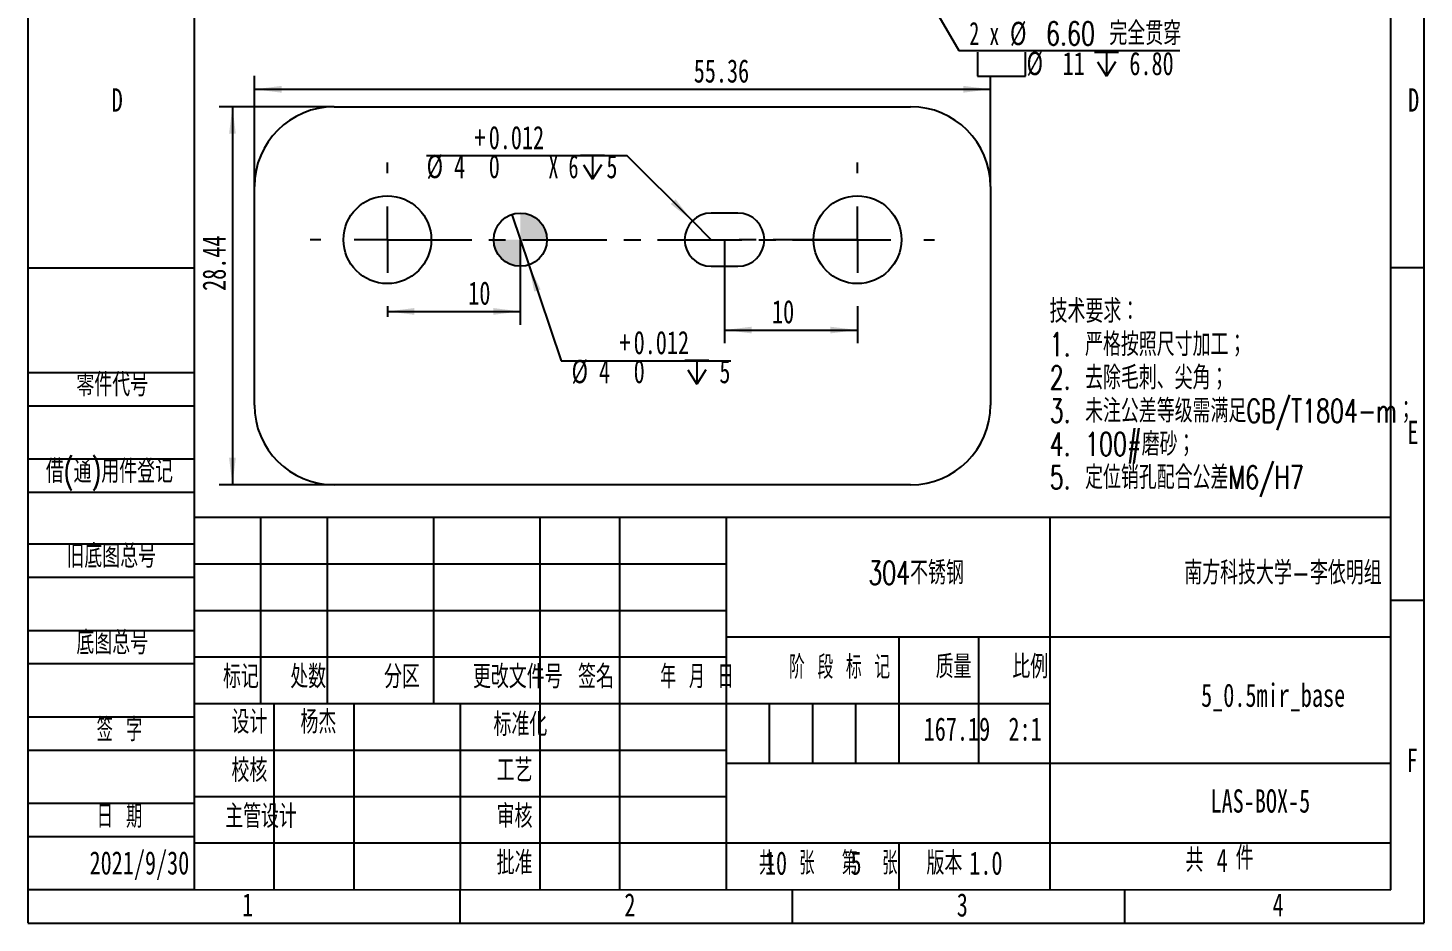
# Model space of a CAD drawing. Header units: millimetres. Extents: x 0 to 210, y 0 to 297.
# Drawn here: x 0 to 210, y 0 to 134.6 of the extents above; entities that cross this region are included whole.
import ezdxf

# ---------------------------------------------------------------- set-up
doc = ezdxf.new("R2010")
doc.units = ezdxf.units.MM
doc.linetypes.add('CENTERX2', pattern=[20.32, 12.7, -2.54, 2.54, -2.54])
doc.layers.add('图框', color=7, linetype='Continuous')
doc.layers.add('图纸格式', color=7, linetype='Continuous')
doc.styles.add('SLDTEXTSTYLE0', font='TXT', dxfattribs={"width": 0.7, "bigfont": 'bigfont'})
doc.styles.add('SLDTEXTSTYLE1', font='TXT', dxfattribs={"width": 0.62, "bigfont": 'bigfont'})
doc.styles.add('SLDTEXTSTYLE2', font='TXT', dxfattribs={"width": 0.614286, "bigfont": 'bigfont'})
doc.styles.add('SLDTEXTSTYLE3', font='TXT', dxfattribs={"width": 0.6, "bigfont": 'bigfont'})
doc.styles.add('SLDTEXTSTYLE4', font='TXT', dxfattribs={"width": 0.633333, "bigfont": 'bigfont'})
doc.styles.add('SLDTEXTSTYLE5', font='TXT', dxfattribs={"width": 0.7})
doc.styles.add('SLDTEXTSTYLE8', font='TXT', dxfattribs={"width": 0.633333})
doc.dimstyles.new('SLDDIMSTYLE0', dxfattribs={"dimtxt": 3.5, "dimasz": 4.08, "dimexe": 0, "dimexo": 0.0625, "dimgap": 0.875, "dimtad": 2, "dimlfac": 0.5, "dimrnd": 1e-09, "dimzin": 12, "dimdsep": 46, "dimtxsty": 'SLDTEXTSTYLE5', "dimsah": 1, "dimcen": 0.09, "dimadec": 0, "dimazin": 3, "dimtfac": 1, "dimtofl": 0, "dimtmove": 0, "dimatfit": 3, "dimfxl": 0, "dimfrac": 2, "dimtolj": 1, "dimtzin": 12, "dimarcsym": 0})
doc.dimstyles.new('SLDDIMSTYLE10', dxfattribs={"dimtxt": 3.5, "dimasz": 4.08, "dimexe": 0, "dimexo": 0.0625, "dimgap": 0.875, "dimtad": 0, "dimtih": 1, "dimtoh": 1, "dimdec": 6, "dimlfac": 0.5, "dimrnd": 1e-09, "dimzin": 12, "dimdsep": 46, "dimtxsty": 'SLDTEXTSTYLE5', "dimsah": 1, "dimcen": 0, "dimadec": 0, "dimazin": 3, "dimtol": 1, "dimtp": 0.012, "dimtfac": 1, "dimtdec": 3, "dimtofl": 0, "dimtmove": 0, "dimatfit": 3, "dimfxl": 0, "dimfrac": 2, "dimtolj": 1, "dimtzin": 0, "dimarcsym": 0})
doc.dimstyles.new('SLDDIMSTYLE7', dxfattribs={"dimtxt": 3.5, "dimasz": 4.08, "dimexe": 0, "dimexo": 0.0625, "dimgap": 0.875, "dimtad": 0, "dimtih": 1, "dimtoh": 1, "dimlfac": 0.5, "dimrnd": 1e-09, "dimzin": 4, "dimdsep": 46, "dimtxsty": 'SLDTEXTSTYLE5', "dimblk1": 'NONE', "dimsah": 1, "dimcen": 0, "dimadec": 0, "dimazin": 1, "dimtfac": 1, "dimtmove": 0, "dimatfit": 3, "dimldrblk": 'NONE', "dimfxl": 0, "dimfrac": 2, "dimtolj": 1, "dimtzin": 12, "dimarcsym": 0})
doc.dimstyles.new('SLDDIMSTYLE9', dxfattribs={"dimtxt": 3.5, "dimasz": 4.08, "dimexe": 0, "dimexo": 0.0625, "dimgap": 0.875, "dimtad": 0, "dimtih": 1, "dimtoh": 1, "dimdec": 6, "dimlfac": 0.5, "dimrnd": 1e-09, "dimzin": 12, "dimdsep": 46, "dimtxsty": 'SLDTEXTSTYLE5', "dimblk1": 'NONE', "dimsah": 1, "dimcen": 0, "dimadec": 0, "dimazin": 3, "dimtol": 1, "dimtp": 0.012, "dimtfac": 1, "dimtdec": 3, "dimtmove": 0, "dimatfit": 3, "dimldrblk": 'NONE', "dimfxl": 0, "dimfrac": 2, "dimtolj": 1, "dimtzin": 0, "dimarcsym": 0})

# ---------------------------------------------------------------- blocks, each defined once
blk = doc.blocks.new('SW_NOTE_0')
at = {"layer": '图纸格式', "color": 0, "char_height": 3.5, "attachment_point": 1, "style": 'SLDTEXTSTYLE0'}
for s, insert in [('技术要求：', (0, 4.51)), ('1. 严格按照尺寸加工；', (0, -0.49)), ('2. 去除毛刺、尖角；', (0, -5.49)), ('3. 未注公差等级需满足GB/T1804-m；', (0, -10.49)), ('4. 100#磨砂；', (0, -15.49)), ('5. 定位销孔配合公差M6/H7', (0, -20.49))]:
    blk.add_mtext(s, dxfattribs=dict(at, insert=insert))
blk = doc.blocks.new('SW_SYMBOL_HOLE_SPOT')
at = {"layer": '图纸格式', "color": 0}
for p, q in [((0, 875), (0, 75)), ((1600, 75), (1600, 875)), ((0, 75), (1600, 75))]:
    blk.add_line(p, q, dxfattribs=at)
blk = doc.blocks.new('SW_SYMBOL_HOLE_DEPTH')
at = {"layer": '图纸格式', "color": 0}
for p, q in [((0, 875), (800, 875)), ((100, 555), (400, 75)), ((400, 875), (400, 75)), ((700, 555), (400, 75))]:
    blk.add_line(p, q, dxfattribs=at)
blk = doc.blocks.new('_D_13')
at = {"layer": '图纸格式'}
for p, q in [((119.28, 167.11), (130.27, 148.05)), ((130.27, 148.05), (140, 131.19)), ((140, 131.19), (173.27, 131.19))]:
    blk.add_line(p, q, dxfattribs=at)
blk.add_solid([(130.27, 148.05), (131.87, 144.26), (132.75, 144.77)], dxfattribs=at)
at = {"layer": '图纸格式', "xscale": 0.004511737089201878, "yscale": 0.004511737089201878, "zscale": 0.004511737089201878}
for name, p in [('SW_SYMBOL_HOLE_SPOT', (142.84, 127.01)), ('SW_SYMBOL_HOLE_DEPTH', (160.45, 127.01))]:
    blk.add_blockref(name, p, dxfattribs=at)
at = {"layer": '图纸格式', "char_height": 3.5, "attachment_point": 1}
for s, insert, style in [('2 x', (141.59, 135.52), 'SLDTEXTSTYLE8'), ('%%c', (147.72, 135.53), 'SLDTEXTSTYLE5'), ('6.60 完全贯穿', (153.14, 135.52), 'SLDTEXTSTYLE0'), ('%%c', (150.21, 131.02), 'SLDTEXTSTYLE5'), ('11', (155.63, 131.01), 'SLDTEXTSTYLE5'), ('6.80', (165.67, 131.01), 'SLDTEXTSTYLE5')]:
    blk.add_mtext(s, dxfattribs=dict(at, insert=insert, style=style))
blk = doc.blocks.new('_None')
blk = doc.blocks.new('_D_17')
at = {"layer": '图纸格式'}
for p, q in [((74.06, 102.76), (74.06, 89.97)), ((54.06, 91.97), (74.06, 91.97))]:
    blk.add_line(p, q, dxfattribs=at)
for points in [[(54.06, 91.97), (58.14, 91.46), (58.14, 92.48)], [(74.06, 91.97), (69.98, 92.48), (69.98, 91.46)]]:
    blk.add_solid(points, dxfattribs=at)
at = {"layer": '图纸格式', "insert": (66.23, 96.48), "char_height": 3.5, "attachment_point": 1, "style": 'SLDTEXTSTYLE5'}
blk.add_mtext('10', dxfattribs=at)
blk = doc.blocks.new('_D_18')
at = {"layer": '图纸格式'}
for p, q in [((104.77, 102.76), (104.77, 87.17)), ((124.77, 91.16), (124.77, 87.17)), ((104.77, 89.17), (124.77, 89.17))]:
    blk.add_line(p, q, dxfattribs=at)
for points in [[(104.77, 89.17), (108.85, 88.66), (108.85, 89.67)], [(124.77, 89.17), (120.69, 89.67), (120.69, 88.66)]]:
    blk.add_solid(points, dxfattribs=at)
at = {"layer": '图纸格式', "insert": (111.92, 93.68), "char_height": 3.5, "attachment_point": 1, "style": 'SLDTEXTSTYLE5'}
blk.add_mtext('10', dxfattribs=at)
blk = doc.blocks.new('_D_19')
at = {"layer": '图纸格式'}
for p, q in [((72.79, 106.55), (75.34, 98.96)), ((75.34, 98.96), (80.19, 84.55)), ((80.19, 84.55), (105.75, 84.55))]:
    blk.add_line(p, q, dxfattribs=at)
blk.add_solid([(75.34, 98.96), (76.16, 94.94), (77.12, 95.26)], dxfattribs=at)
at = {"layer": '图纸格式', "xscale": 0.004511737089201878, "yscale": 0.004511737089201878, "zscale": 0.004511737089201878}
blk.add_blockref('SW_SYMBOL_HOLE_DEPTH', (98.79, 80.68), dxfattribs=at)
at = {"layer": '图纸格式', "char_height": 3.5, "attachment_point": 1, "style": 'SLDTEXTSTYLE5'}
for s, insert in [('+', (88.96, 89.04)), ('0.012', (91.11, 89.04)), ('%%c', (81.77, 84.68)), ('4', (85.89, 84.67)), ('0', (91.11, 84.68)), ('5', (104, 84.67))]:
    blk.add_mtext(s, dxfattribs=dict(at, insert=insert))
blk = doc.blocks.new('_D_20')
at = {"layer": '图纸格式'}
for p, q in [((90.13, 115.39), (59.97, 115.39)), ((99.94, 105.58), (90.13, 115.39)), ((102.77, 102.76), (99.94, 105.58))]:
    blk.add_line(p, q, dxfattribs=at)
blk.add_solid([(99.94, 105.58), (97.42, 108.82), (96.7, 108.11)], dxfattribs=at)
at = {"layer": '图纸格式', "xscale": 0.004511737089201878, "yscale": 0.004511737089201878, "zscale": 0.004511737089201878}
blk.add_blockref('SW_SYMBOL_HOLE_DEPTH', (83.11, 111.51), dxfattribs=at)
at = {"layer": '图纸格式', "char_height": 3.5, "attachment_point": 1}
for s, insert, style in [('0.012', (69.31, 119.87), 'SLDTEXTSTYLE5'), ('+', (67.15, 119.87), 'SLDTEXTSTYLE5'), ('%%c', (59.97, 115.52), 'SLDTEXTSTYLE5'), ('4', (64.09, 115.5), 'SLDTEXTSTYLE5'), ('0', (69.31, 115.52), 'SLDTEXTSTYLE5'), ('X 6', (78.29, 115.5), 'SLDTEXTSTYLE8'), ('5', (87.01, 115.5), 'SLDTEXTSTYLE5')]:
    blk.add_mtext(s, dxfattribs=dict(at, insert=insert, style=style))
blk = doc.blocks.new('_D_21')
at = {"layer": '图纸格式'}
for p, q in [((34.06, 110.76), (34.06, 127.38)), ((144.77, 110.76), (144.77, 127.38)), ((34.06, 125.38), (144.77, 125.38))]:
    blk.add_line(p, q, dxfattribs=at)
for points in [[(34.06, 125.38), (38.14, 124.87), (38.14, 125.89)], [(144.77, 125.38), (140.69, 125.89), (140.69, 124.87)]]:
    blk.add_solid(points, dxfattribs=at)
at = {"layer": '图纸格式', "insert": (100.15, 129.89), "char_height": 3.5, "attachment_point": 1, "style": 'SLDTEXTSTYLE5'}
blk.add_mtext('55.36', dxfattribs=at)
blk = doc.blocks.new('_D_22')
at = {"layer": '图纸格式'}
for p, q in [((46.06, 122.76), (28.76, 122.76)), ((30.76, 122.76), (30.76, 65.88)), ((46.06, 65.88), (28.76, 65.88))]:
    blk.add_line(p, q, dxfattribs=at)
for points in [[(30.76, 122.76), (30.25, 118.68), (31.27, 118.68)], [(30.76, 65.88), (31.27, 69.96), (30.25, 69.96)]]:
    blk.add_solid(points, dxfattribs=at)
at = {"layer": '图纸格式', "insert": (26.25, 95.05), "char_height": 3.5, "attachment_point": 1, "rotation": 90, "style": 'SLDTEXTSTYLE5'}
blk.add_mtext('28.44', dxfattribs=at)
blk = doc.blocks.new('SW_CENTERMARKSYMBOL_5')
at = {"layer": '图纸格式', "color": 0}
for p, q in [((0, 10), (0, 11.6)), ((0, 0), (0, 5)), ((-10, 0), (-11.6, 0)), ((0, 0), (-5, 0)), ((0, 0), (0, -5)), ((0, 0), (5, 0)), ((10, 0), (11.6, 0)), ((0, -10), (0, -11.6))]:
    blk.add_line(p, q, dxfattribs=at)
blk = doc.blocks.new('SW_CENTERMARKSYMBOL_6')
at = {"layer": '图纸格式', "color": 0}
for p, q in [((0, 10), (0, 11.6)), ((0, 0), (0, 5)), ((-10, 0), (-11.6, 0)), ((0, 0), (-5, 0)), ((0, 0), (0, -5)), ((0, 0), (5, 0)), ((10, 0), (11.6, 0)), ((0, -10), (0, -11.6))]:
    blk.add_line(p, q, dxfattribs=at)
blk = doc.blocks.new('SW_DOWELSYMBOL_1')
at = {"linetype": 'Continuous', "lineweight": 18}
h = blk.add_hatch(color=0, dxfattribs=at)
edge = h.paths.add_edge_path(flags=0)
edge.add_arc((0, 0), 4, 0, 90)
edge.add_line((0, 4), (0, 0))
edge.add_line((0, 0), (4, 0))
h = blk.add_hatch(color=0, dxfattribs=at)
edge = h.paths.add_edge_path(flags=0)
edge.add_arc((0, 0), 4, 180, 270)
edge.add_line((0, -4), (0, 0))
edge.add_line((0, 0), (-4, 0))
at = {"layer": '图纸格式', "color": 0}
blk.add_circle((0, 0), 4, dxfattribs=at)

msp = doc.modelspace()

# ---------------------------------------------------------------- linework, layer by layer
at = {"color": 7, "linetype": 'Continuous', "lineweight": 25}
for p, q in [((46.0637987, 122.7552823), (132.7744768, 122.7552823)), ((34.0637987, 77.8799432), (34.0637987, 110.7552823)), ((144.7744768, 110.7552823), (144.7744768, 77.8799432)), ((106.7744768, 106.7552823), (102.7744768, 106.7552823)), ((102.7744768, 98.7552823), (106.7744768, 98.7552823)), ((132.7744768, 65.8799432), (46.0637987, 65.8799432))]:
    msp.add_line(p, q, dxfattribs=at)
at = {"color": 7, "linetype": 'CENTERX2'}
for p, q in [((54.0637987, 102.7552823), (124.7744768, 102.7552823)), ((54.0637987, 102.7552823), (74.0637987, 102.7552823)), ((124.7744768, 102.7552823), (104.7744768, 102.7552823))]:
    msp.add_line(p, q, dxfattribs=at)
at = {"color": 7, "linetype": 'Continuous', "lineweight": 25}
for centre, radius in [((54.0637987, 102.7552823), 6.6), ((124.7744768, 102.7552823), 6.6), ((74.0637987, 102.7552823), 4)]:
    msp.add_circle(centre, radius, dxfattribs=at)
for centre, radius, start, end in [((46.0637987, 110.7552823), 12, 90, 180), ((132.7744768, 110.7552823), 12, 0, 90), ((102.7744768, 102.7552823), 4, 90, 270), ((106.7744768, 102.7552823), 4, 270, 90), ((46.0637987, 77.8799432), 12, 180, 270), ((132.7744768, 77.8799432), 12, 270, 0)]:
    msp.add_arc(centre, radius, start, end, dxfattribs=at)
at = {"layer": '图框'}
for p, q in [((0, 297), (0, 0)), ((210, 0), (210, 297)), ((0, 98.5), (25, 98.5)), ((210, 98.5), (205, 98.5)), ((0, 82.7905937), (25, 82.7905937)), ((0, 77.7905937), (25, 77.7905937)), ((0, 69.7905937), (25, 69.7905937)), ((0, 64.7905937), (25, 64.7905937)), ((25.0132567, 61.0216466), (24.9981028, 5.0216486)), ((0, 57), (25, 57)), ((25, 54), (105, 54)), ((0, 52), (25, 52)), ((210, 48.5), (205, 48.5)), ((25, 47), (105, 47)), ((0, 44), (25, 44)), ((0, 39), (25, 39)), ((111.5, 33), (111.5, 24)), ((118, 33), (118, 24)), ((124.5, 33), (124.5, 24)), ((0, 31), (25, 31)), ((0, 26), (25, 26)), ((0, 18), (25, 18)), ((0, 13), (25, 13)), ((-0.0018962, 5.0284138), (24.9981028, 5.0216486)), ((64.9999923, -0.0284139), (64.9999923, 4.9715861)), ((153.6900128, 4.9971558), (153.6900128, 4.986824)), ((165, -0.0284139), (165, 4.9837635)), ((-0.0000077, -0.0284139), (209.9999923, -0.0284139))]:
    msp.add_line(p, q, dxfattribs=at)
at = {"layer": '图框', "lineweight": 25}
for p, q in [((25, 292), (25, 5)), ((205, 4.9729393), (205, 292)), ((25, 61), (205, 61)), ((35, 61), (35, 33)), ((45, 61), (45, 33)), ((61, 61), (61, 33)), ((77, 61), (77, 5)), ((89, 61), (89, 5)), ((105, 61), (105, 4.9999997)), ((153.6900128, 60.9868322), (153.6900128, 4.9971558)), ((105, 43), (205, 43)), ((131, 43), (131, 24)), ((143, 43), (143, 24)), ((25, 40), (105, 40)), ((25, 33), (105, 33)), ((37, 33), (37, 5)), ((49, 33), (49, 5)), ((64.9999923, 32.9715861), (64.9999923, 4.9715861)), ((105.013297, 32.9868281), (153.6900128, 32.9868281)), ((25, 26), (105, 26)), ((105, 24), (205, 24)), ((25, 19), (105, 19)), ((24.9999971, 12.0216484), (105, 12.0216484)), ((105, 12.0216484), (205, 12.0487089)), ((131, 12.0286841), (131, 4.992964)), ((24.9981028, 5.0216486), (205, 4.9729393)), ((114.9990514, -0.0284139), (114.9990514, 4.997294))]:
    msp.add_line(p, q, dxfattribs=at)

# ---------------------------------------------------------------- block references
at = {"layer": '图纸格式'}
for name, p in [('SW_CENTERMARKSYMBOL_5', (54.0637987, 102.7552823)), ('SW_CENTERMARKSYMBOL_6', (124.7744768, 102.7552823)), ('SW_DOWELSYMBOL_1', (74.0637987, 102.7552823)), ('SW_NOTE_0', (153.6747008, 89.2500099))]:
    msp.add_blockref(name, p, dxfattribs=at)

# ---------------------------------------------------------------- texts
at = {"layer": '图框', "char_height": 3.5}
for s, insert, attachment_point, style in [('D', (13.4296875, 125.5206978), 2, 'SLDTEXTSTYLE5'), ('D', (208.4296875, 125.5206978), 2, 'SLDTEXTSTYLE5'), ('零件代号', (7.2921167, 82.703292), 1, 'SLDTEXTSTYLE0'), ('E', (208.3178819, 75.5206978), 2, 'SLDTEXTSTYLE5'), ('借(通)用件登记', (2.7046163, 69.6777326), 1, 'SLDTEXTSTYLE0'), ('旧底图总号', (5.7921164, 56.9053), 1, 'SLDTEXTSTYLE0'), ('304不锈钢', (133.586409, 54.3990526), 2, 'SLDTEXTSTYLE0'), ('南方科技大学-李依明组', (188.7790183, 54.3990529), 2, 'SLDTEXTSTYLE0'), ('底图总号', (7.2921167, 43.8852641), 1, 'SLDTEXTSTYLE0'), ('阶 段 标 记', (122.0830501, 40.2162471), 2, 'SLDTEXTSTYLE2'), ('质量', (139.226661, 40.2861817), 2, 'SLDTEXTSTYLE0'), ('比例', (150.7591423, 40.2861817), 2, 'SLDTEXTSTYLE0'), ('标记', (32.0401075, 38.7885598), 2, 'SLDTEXTSTYLE0'), ('处数', (42.160637, 38.7885598), 2, 'SLDTEXTSTYLE0'), ('分区', (56.2599008, 38.7885598), 2, 'SLDTEXTSTYLE0'), ('更改文件号', (73.6804743, 38.7885598), 2, 'SLDTEXTSTYLE0'), ('签名', (85.4411077, 38.7885598), 2, 'SLDTEXTSTYLE0'), ('年 月 日', (100.6172965, 38.7885598), 2, 'SLDTEXTSTYLE1'), ('5_0.5mir_base', (187.2963798, 35.9934112), 2, 'SLDTEXTSTYLE5'), ('设计', (33.310827, 31.9727612), 2, 'SLDTEXTSTYLE0'), ('杨杰', (43.691887, 31.9727615), 2, 'SLDTEXTSTYLE0'), ('标准化', (74.0740412, 31.5920386), 2, 'SLDTEXTSTYLE0'), ('签 字', (13.7674931, 30.806994), 2, 'SLDTEXTSTYLE4'), ('167.19', (139.7373327, 30.9083536), 2, 'SLDTEXTSTYLE5'), ('2:1', (149.9862256, 30.9083536), 2, 'SLDTEXTSTYLE5'), ('F', (208.2243055, 26.2109606), 2, 'SLDTEXTSTYLE5'), ('校核', (33.310827, 24.7021677), 2, 'SLDTEXTSTYLE0'), ('工艺', (73.1966105, 24.7021677), 2, 'SLDTEXTSTYLE0'), ('LAS-BOX-5', (185.3774556, 20.0842047), 2, 'SLDTEXTSTYLE5'), ('日 期', (13.7674931, 17.7869982), 2, 'SLDTEXTSTYLE4'), ('主管设计', (35.0608271, 17.7879105), 2, 'SLDTEXTSTYLE0'), ('审核', (73.1966105, 17.7973832), 2, 'SLDTEXTSTYLE0'), ('2021/9/30', (16.7685052, 10.7783984), 2, 'SLDTEXTSTYLE5'), ('批准', (73.199041, 10.7783982), 2, 'SLDTEXTSTYLE0'), ('共  张', (114.1366995, 10.7483197), 2, 'SLDTEXTSTYLE3'), ('10', (110.8485013, 10.74832), 1, 'SLDTEXTSTYLE5'), ('第  张', (126.6114846, 10.7483197), 2, 'SLDTEXTSTYLE3'), ('5', (123.7235415, 10.74832), 1, 'SLDTEXTSTYLE5'), ('版本', (137.8522733, 10.7483197), 2, 'SLDTEXTSTYLE0'), ('1.0', (141.5890189, 10.74832), 1, 'SLDTEXTSTYLE5'), ('共', (174.1281658, 11.166375), 1, 'SLDTEXTSTYLE0'), ('件', (181.6600274, 11.5221609), 1, 'SLDTEXTSTYLE0'), ('1', (33.0444444, 4.4609606), 2, 'SLDTEXTSTYLE5'), ('2', (90.5444444, 4.4609606), 2, 'SLDTEXTSTYLE5'), ('3', (140.5444444, 4.4609606), 2, 'SLDTEXTSTYLE5'), ('4', (188.0444444, 4.4609606), 2, 'SLDTEXTSTYLE5')]:
    msp.add_mtext(s, dxfattribs=dict(at, insert=insert, attachment_point=attachment_point, style=style))
at = {"layer": '图纸格式', "insert": (178.7928506, 11.166375), "char_height": 3.5, "attachment_point": 1, "style": 'SLDTEXTSTYLE5'}
msp.add_mtext('4', dxfattribs=at)

# ---------------------------------------------------------------- dimensions: what is measured, and where the dimension line sits
at = {"layer": '图纸格式'}
for p1, p2, text, dimstyle, picture, middle in [((119.276721, 167.1061176), (130.2722326, 148.050968), '2 x <> 完全贯穿\\P{\\fGDT;v}%%c 11 {\\fGDT;x} 6.80\\P', 'SLDDIMSTYLE7', '_D_13', (157.4277778, 131.0082689)), ((72.7884068, 106.5465058), (75.3391905, 98.9640588), '<>{\\fGDT;x} 5\\P', 'SLDDIMSTYLE9', '_D_19', (93.762936, 84.519133))]:
    dim = msp.add_diameter_dim_2p(p1=p1, p2=p2, text=text, dimstyle=dimstyle, dxfattribs=at)
    dim.commit()
    dim.dimension.update_dxf_attribs({"geometry": picture, "text_midpoint": middle, "dimtype": 163})
for base, p1, p2, picture, middle in [((144.7744768, 125.3799182), (34.0637987, 110.7552823), (144.7744768, 110.7552823), '_D_21', (103.9833802, 125.3799182)), ((74.0637987, 91.9722956), (54.0637987, 91.1552823), (74.0637987, 102.7552823), '_D_17', (67.7672553, 91.9722956)), ((124.7744768, 89.1666663), (104.7744768, 102.7552823), (124.7744768, 91.1552823), '_D_18', (113.453627, 89.1666663))]:
    dim = msp.add_linear_dim(base=base, p1=p1, p2=p2, dimstyle='SLDDIMSTYLE0', dxfattribs=at)
    dim.commit()
    dim.dimension.update_dxf_attribs({"geometry": picture, "text_midpoint": middle, "dimtype": 160})
dim = msp.add_linear_dim(base=(30.7612297, 65.8799432), p1=(46.0637987, 122.7552823), p2=(46.0637987, 65.8799432), angle=90, dimstyle='SLDDIMSTYLE0', dxfattribs=at)
dim.commit()
dim.dimension.update_dxf_attribs({"geometry": '_D_22', "text_midpoint": (30.7612297, 98.8823997), "dimtype": 160})
dim = msp.add_radius_dim(center=(102.7744768, 102.7552823), mpoint=(99.9444442, 105.582103), text='%%c<> X 6{\\fGDT;x}5\\P', dimstyle='SLDDIMSTYLE10', override={"dimpost": '<>'}, dxfattribs=at)
dim.commit()
dim.dimension.update_dxf_attribs({"geometry": '_D_20', "text_midpoint": (74.2564326, 115.3521488), "dimtype": 164})

doc.saveas('drawing.dxf')
